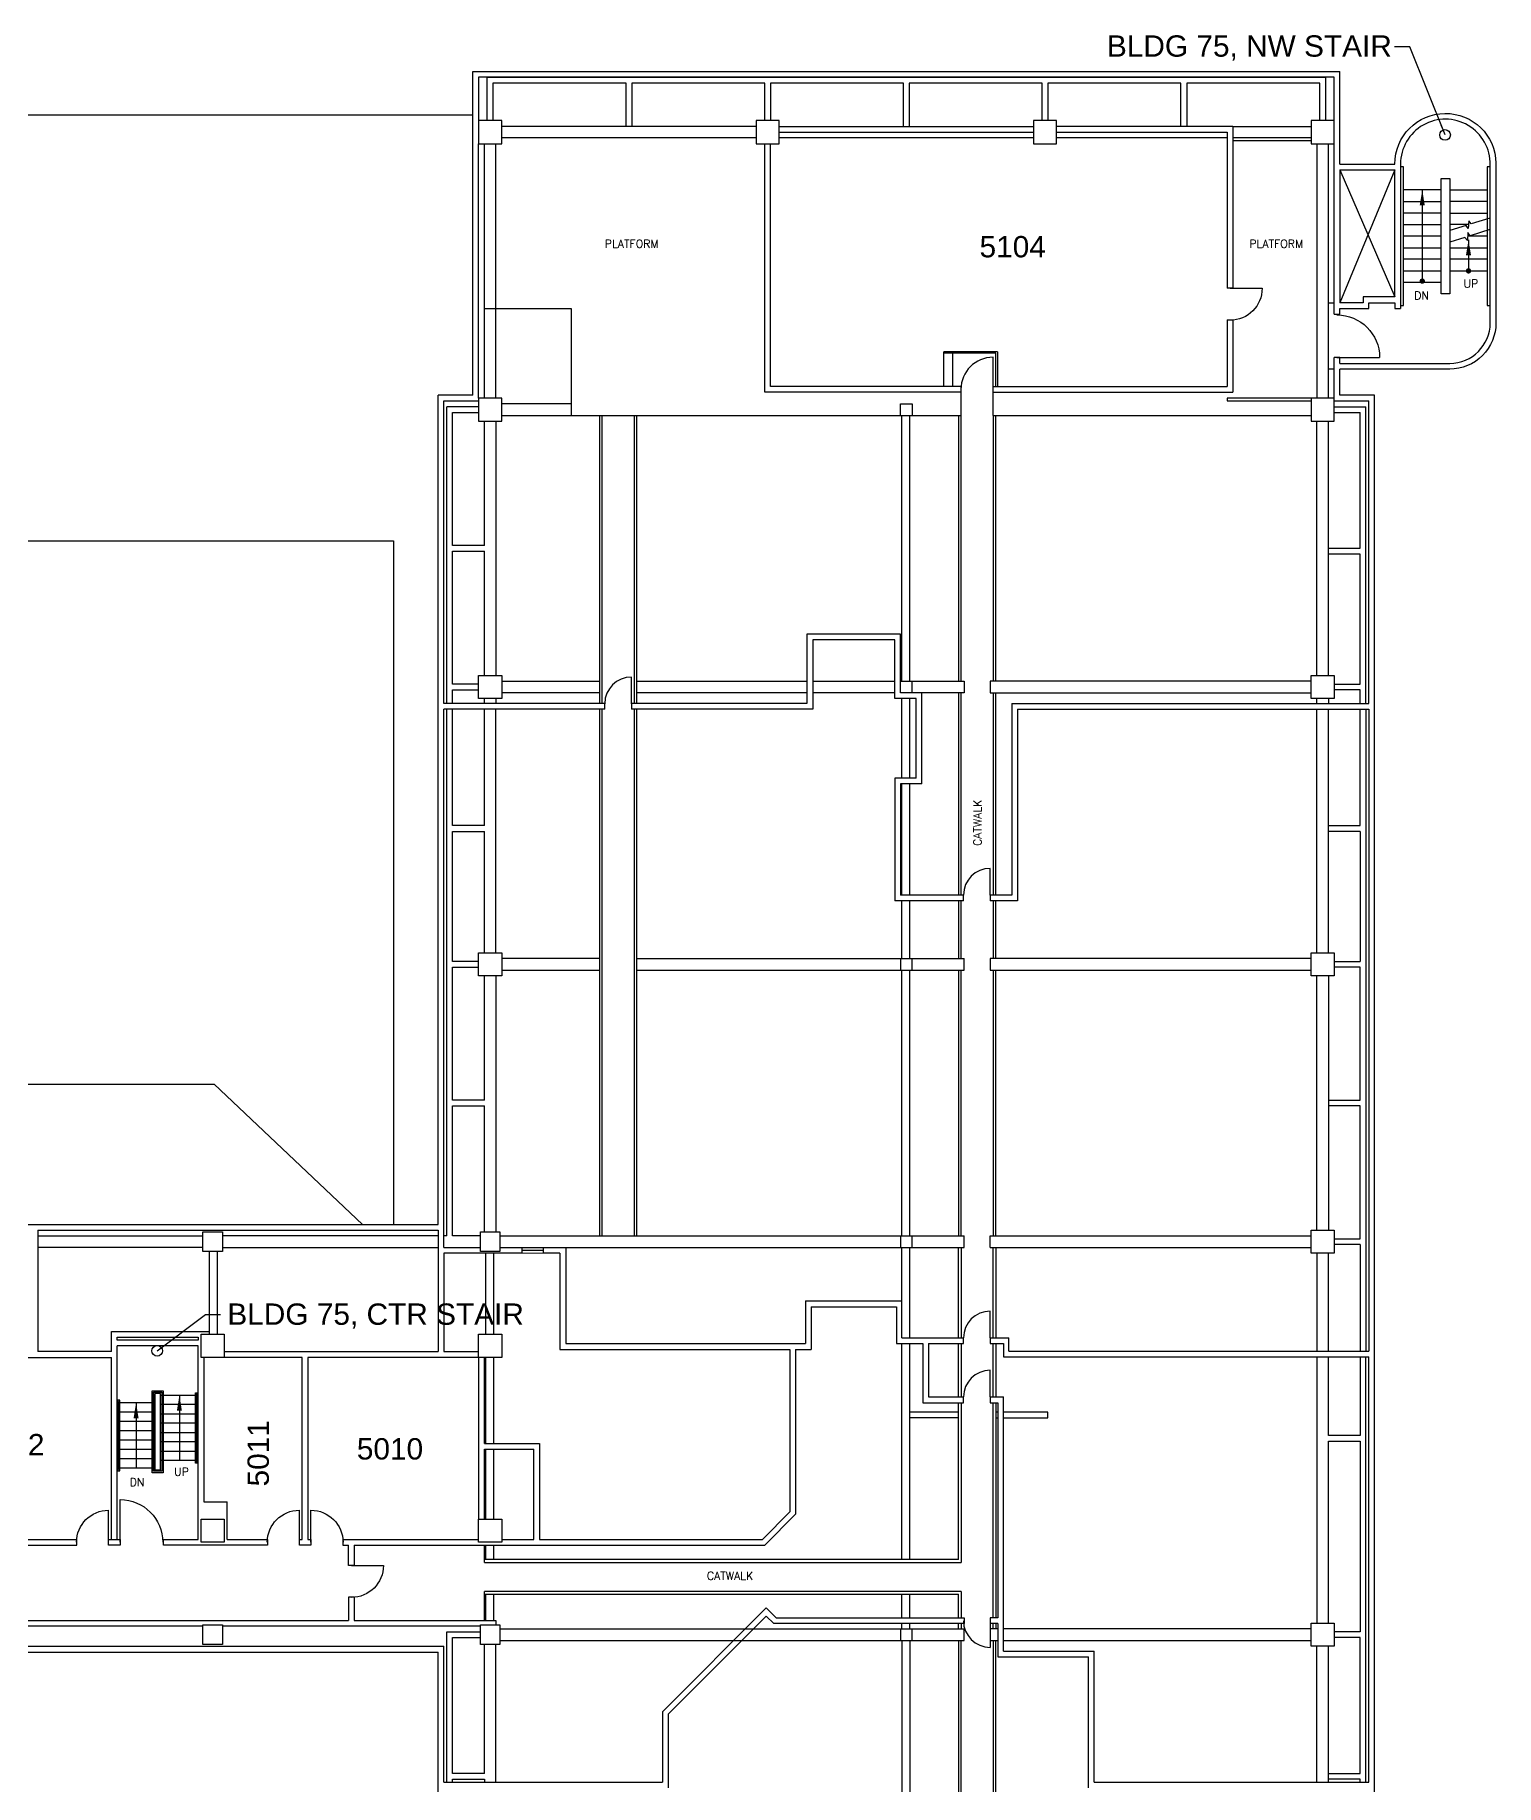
# Model space of a CAD drawing. Extents: x 338 to 7662, y 1563 to 4790.
# Drawn here: x 6019 to 7662, y 2811 to 4779 of the extents above; entities that cross this region are included whole.
import ezdxf
from ezdxf.enums import TextEntityAlignment as Align

# ---------------------------------------------------------------- set-up
doc = ezdxf.new("R2010")
doc.units = 0
doc.header["$LTSCALE"] = 150
doc.header["$MEASUREMENT"] = 0
doc.layers.get('0').update_dxf_attribs({"linetype": 'CONTINUOUS'})
for name, color, linetype in [('A-ANNO-TEXT', 4, 'CONTINUOUS'), ('A-ANNO-TEXT-STAIR', 4, 'CONTINUOUS'), ('A-ANNO-TX192', 4, 'CONTINUOUS'), ('A-COLS', 5, 'CONTINUOUS'), ('A-DOOR', 2, 'CONTINUOUS'), ('A-FLOR-BEAM', 1, 'CONTINUOUS'), ('A-FLOR-HRAL', 1, 'CONTINUOUS'), ('A-FLOR-STRS', 2, 'CONTINUOUS'), ('A-ROOF-LEVL-FINE', 1, 'CONTINUOUS'), ('A-ROOF-LEVL-MED', 2, 'CONTINUOUS'), ('A-SHFT', 1, 'CONTINUOUS'), ('A-WALL-FULL', 6, 'CONTINUOUS'), ('X-ELEC', 1, 'CONTINUOUS')]:
    doc.layers.add(name, color=color, linetype=linetype)
doc.layers.add('A-WALL-LOW', color=3, linetype='CONTINUOUS', lineweight=18)
doc.styles.add('ARIAL', font='arial.ttf')
doc.styles.add('AT', font='ARCHTITL.shx', dxfattribs={"width": 0.9})
doc.styles.get("Standard").update_dxf_attribs({"font": 'SIMPLEX'})
doc.dimstyles.new('DIM-96', dxfattribs={"dimscale": 96, "dimtxt": 0.18, "dimasz": 0.18, "dimexe": 0.18, "dimexo": 0.0625, "dimgap": 0.09, "dimtad": 0, "dimtih": 1, "dimtoh": 1, "dimdec": 4, "dimzin": 0, "dimdsep": 46, "dimlunit": 4, "dimtxsty": 'Standard', "dimcen": 0.09, "dimadec": 0, "dimazin": 0, "dimtfac": 1, "dimtdec": 4, "dimtofl": 0, "dimtmove": 2, "dimatfit": 3, "dimfxl": 1, "dimtolj": 1, "dimtzin": 0, "dimarcsym": 0})
doc.dimstyles.new('DIM1-4', dxfattribs={"dimscale": 48, "dimtxt": 0.09375, "dimasz": 0.125, "dimexe": 0.125, "dimexo": 0.09375, "dimgap": 0, "dimtad": 1, "dimdec": 6, "dimzin": 7, "dimdsep": 46, "dimlunit": 4, "dimtxsty": 'AT', "dimblk": 'TICK', "dimblk1": 'ARROW', "dimblk2": 'ARROW', "dimsah": 1, "dimcen": 2.25, "dimdle": 1.5, "dimadec": 0, "dimazin": 0, "dimtfac": 1, "dimtdec": 6, "dimtix": 1, "dimtofl": 0, "dimtmove": 2, "dimatfit": 3, "dimldrblk": 'ARROW', "dimfxl": 1, "dimtolj": 1, "dimtzin": 3, "dimarcsym": 0})

# ---------------------------------------------------------------- blocks, each defined once
blk = doc.blocks.new('LDOOR', base_point=(5988, 1992))
blk.add_line((5988, 1992), (5988, 2004))
blk.add_arc((5988, 1992), 12, 0, 90)
blk = doc.blocks.new('ARROW')
at = {"layer": 'X-ELEC'}
for p, q in [((5, 14), (-5, 14)), ((-5, 14), (0, 0)), ((0, 0), (5, 14))]:
    blk.add_line(p, q, dxfattribs=at)
blk.add_solid([(-5, 14), (0, 1), (5, 14)], dxfattribs=at)
blk = doc.blocks.new('TICK')
for p, q in [((0.99, 0), (-0.99, 0)), ((-0.22, -0.22), (0.22, 0.22))]:
    blk.add_line(p, q)

msp = doc.modelspace()

# ---------------------------------------------------------------- linework, layer by layer
at = {"layer": 'A-ANNO-TEXT', "linetype": 'Continuous'}
for points in [[(7655.1, 4573.4), (7634, 4566.9), (7631.3, 4570.4), (7630.9, 4561.6), (7628.3, 4565.1), (7610, 4559.5)], [(7655.1, 4560.4), (7632.9, 4553.5), (7630.2, 4557), (7629.8, 4548.2), (7627.1, 4551.7), (7610, 4546.4)]]:
    msp.add_lwpolyline(points, dxfattribs=at)
at = {"layer": 'A-ANNO-TEXT', "const_width": 3}
for points in [[(7631.1, 4515.5, -1), (7631.1, 4512.5, -1)], [(7579.1, 4504, -1), (7579.1, 4501, -1)]]:
    msp.add_lwpolyline(points, format="xyb", close=True, dxfattribs=at)
at = {"layer": 'A-COLS'}
for p, q in [((6544, 4683), (6518, 4683)), ((6518, 4683), (6518, 4657)), ((6544, 4657), (6544, 4683)), ((6830, 4683), (6830, 4657)), ((6856, 4683), (6830, 4683)), ((6856, 4657), (6856, 4683)), ((7168, 4683), (7142, 4683)), ((7142, 4683), (7142, 4657)), ((7168, 4657), (7168, 4683)), ((7480, 4683), (7454, 4683)), ((7454, 4683), (7454, 4657)), ((7480, 4657), (7480, 4683)), ((6518, 4657), (6544, 4657)), ((6830, 4657), (6856, 4657)), ((7142, 4657), (7168, 4657)), ((7454, 4657), (7480, 4657)), ((6544, 4371), (6518, 4371)), ((6518, 4371), (6518, 4345)), ((6544, 4345), (6544, 4371)), ((7480, 4371), (7454, 4371)), ((7454, 4371), (7454, 4345)), ((7480, 4345), (7480, 4371)), ((6518, 4345), (6544, 4345)), ((7454, 4345), (7480, 4345)), ((6518, 4059), (6544, 4059)), ((6518, 4033), (6518, 4059)), ((6544, 4059), (6544, 4033)), ((7454, 4059), (7480, 4059)), ((7454, 4033), (7454, 4059)), ((7480, 4059), (7480, 4033)), ((6544, 4033), (6518, 4033)), ((7480, 4033), (7454, 4033)), ((6518, 3747), (6544, 3747)), ((6518, 3721), (6518, 3747)), ((6544, 3747), (6544, 3721)), ((7454, 3721), (7454, 3747)), ((7454, 3747), (7480, 3747)), ((7480, 3747), (7480, 3721)), ((6544, 3721), (6518, 3721)), ((7480, 3721), (7454, 3721)), ((7454, 3409), (7454, 3435)), ((7454, 3435), (7480, 3435)), ((7480, 3435), (7480, 3409)), ((7480, 3409), (7454, 3409)), ((6206, 3318), (6232, 3318)), ((6206, 3292), (6206, 3318)), ((6232, 3318), (6232, 3292)), ((6518, 3292), (6518, 3318)), ((6518, 3318), (6544, 3318)), ((6544, 3318), (6544, 3292)), ((6232, 3292), (6206, 3292)), ((6544, 3292), (6518, 3292)), ((6206, 3084), (6206, 3110)), ((6206, 3110), (6232, 3110)), ((6232, 3110), (6232, 3084)), ((6518, 3110), (6544, 3110)), ((6518, 3084), (6518, 3110)), ((6544, 3110), (6544, 3084)), ((6232, 3084), (6206, 3084)), ((6544, 3084), (6518, 3084)), ((7454, 2993), (7480, 2993)), ((7454, 2967), (7454, 2993)), ((7480, 2993), (7480, 2967)), ((7480, 2967), (7454, 2967))]:
    msp.add_line(p, q, dxfattribs=at)
for points in [[(6208, 3433), (6230, 3433), (6230, 3411), (6208, 3411)], [(6542, 3433), (6542, 3411), (6520, 3411), (6520, 3433)], [(6208, 2969), (6208, 2991), (6230, 2991), (6230, 2969)], [(6520, 2969), (6520, 2991), (6542, 2991), (6542, 2969)]]:
    msp.add_lwpolyline(points, close=True, dxfattribs=at)
at = {"layer": 'A-DOOR'}
for p, q in [((7363, 4494.5), (7399, 4494.5)), ((7096.5, 4380.8), (7096.5, 4416.8)), ((7483.2, 4416.5), (7531.2, 4416.5)), ((6689.9, 4027.2), (6689.9, 4057.2)), ((7093.2, 3812), (7093.2, 3842)), ((6591, 3412.2), (6567, 3412.2)), ((7093.2, 3314), (7093.2, 3344)), ((7093.2, 3247.5), (7093.2, 3277.5)), ((6115, 3084), (6115, 3132)), ((6102, 3084), (6102, 3120)), ((6316.5, 3084), (6316.5, 3120)), ((6329.5, 3084), (6329.5, 3120)), ((6375, 3058), (6411, 3058))]:
    msp.add_line(p, q, dxfattribs=at)
at = {"layer": 'A-DOOR', "extrusion": (0, 0, -1)}
for centre, major_axis, start_param, end_param in [((7363, 4494.5), (25.5, 25.5), 0.785398, 2.356194), ((7483.2, 4416.5), (-33.9, 33.9), 0.785398, 2.356194), ((6115, 3084), (-33.9, 33.9), 0.785398, 2.356194), ((6102, 3084), (25.5, 25.5), 3.926991, 5.497787), ((6316.5, 3084), (25.5, 25.5), 3.926991, 5.497787), ((6329.5, 3084), (-25.5, 25.5), 0.785398, 2.356194), ((6375, 3058), (25.5, 25.5), 0.785398, 2.356194)]:
    msp.add_ellipse(centre, major_axis=major_axis, ratio=1, start_param=start_param, end_param=end_param, dxfattribs=at)
at = {"layer": 'A-DOOR'}
for centre, major_axis in [((7096.5, 4380.8), (25.5, 25.5)), ((6689.9, 4027.2), (21.2, 21.2)), ((7093.2, 3812), (21.2, 21.2)), ((7093.2, 3314), (21.2, 21.2)), ((7093.2, 3247.5), (21.2, 21.2))]:
    msp.add_ellipse(centre, major_axis=major_axis, ratio=1, start_param=0.785398, end_param=2.356194, dxfattribs=at)
at = {"layer": 'A-FLOR-BEAM'}
for p, q in [((6527.8, 4683), (6527.8, 4731.8)), ((6527.8, 4731.8), (7470.2, 4731.8)), ((6683.8, 4725.2), (6534.2, 4725.2)), ((6534.2, 4725.2), (6534.2, 4683)), ((6683.8, 4676.5), (6683.8, 4725.2)), ((6839.8, 4725.2), (6690.2, 4725.2)), ((6690.2, 4725.2), (6690.2, 4676.5)), ((6839.8, 4683), (6839.8, 4725.2)), ((6995.8, 4725.2), (6846.2, 4725.2)), ((6846.2, 4725.2), (6846.2, 4683)), ((6995.8, 4676.5), (6995.8, 4725.2)), ((7151.8, 4725.2), (7002.2, 4725.2)), ((7002.2, 4725.2), (7002.2, 4676.5)), ((7151.8, 4683), (7151.8, 4725.2)), ((7307.8, 4725.2), (7158.2, 4725.2)), ((7158.2, 4725.2), (7158.2, 4683)), ((7307.8, 4676.5), (7307.8, 4725.2)), ((7463.8, 4725.2), (7314.2, 4725.2)), ((7314.2, 4725.2), (7314.2, 4676.5)), ((7463.8, 4683), (7463.8, 4725.2)), ((7470.2, 4731.8), (7470.2, 4683)), ((6830, 4676.5), (6544, 4676.5)), ((7366.2, 4676.5), (7454, 4676.5)), ((6524.5, 4371), (6524.5, 4657)), ((6537.5, 4371), (6537.5, 4657)), ((6830, 4663.5), (6544, 4663.5)), ((7460.5, 4657), (7460.5, 4371)), ((7473.5, 4371), (7473.5, 4657)), ((7473.5, 4478.2), (7480, 4478.2)), ((7480, 4403.5), (7473.5, 4403.5)), ((6518, 4361.2), (6482.2, 4361.2)), ((6482.2, 4027.5), (6482.2, 4361.2)), ((6488.7, 4354.8), (6518, 4354.8)), ((6488.7, 4205.2), (6488.7, 4354.8)), ((6992.5, 4351.5), (6992.5, 4364.5)), ((6992.5, 4364.5), (7005.5, 4364.5)), ((6994, 4052.5), (6994, 4351.5)), ((7003, 4052.5), (7003, 4351.5)), ((7005.5, 4364.5), (7005.5, 4351.5)), ((7480, 4361.2), (7515.8, 4361.2)), ((7480, 4354.8), (7509.2, 4354.8)), ((7509.2, 4202), (7509.2, 4354.8)), ((7515.8, 4027.5), (7515.8, 4361.2)), ((6524.5, 4205.2), (6524.5, 4345)), ((6537.5, 4345), (6537.5, 4059)), ((7460.5, 4059), (7460.5, 4345)), ((7473.5, 4059), (7473.5, 4345)), ((6524.5, 4205.2), (6488.7, 4205.2)), ((6488.7, 4049.2), (6488.7, 4198.8)), ((6488.7, 4198.8), (6524.5, 4198.8)), ((6524.5, 4059), (6524.5, 4198.8)), ((7473.5, 4202), (7509.2, 4202)), ((7509.2, 4195.5), (7473.5, 4195.5)), ((7509.2, 4049.2), (7509.2, 4195.5)), ((6488.7, 4027.5), (6488.7, 4042.8)), ((6518, 4049.2), (6488.7, 4049.2)), ((6488.7, 4042.8), (6518, 4042.8)), ((6544, 4052.5), (6653.8, 4052.5)), ((6653.8, 4039.5), (6544, 4039.5)), ((6696, 4052.5), (6887.2, 4052.5)), ((6887.2, 4039.5), (6696, 4039.5)), ((6893.8, 4052.5), (6986, 4052.5)), ((6986, 4039.5), (6893.8, 4039.5)), ((6992.5, 4052.5), (7064, 4052.5)), ((7064, 4039.5), (6992.5, 4039.5)), ((7005.5, 4039.5), (7005.5, 4052.5)), ((7064, 4052.5), (7064, 4039.5)), ((7093.2, 4052.5), (7093.2, 4039.5)), ((7454, 4052.5), (7093.2, 4052.5)), ((7093.2, 4039.5), (7454, 4039.5)), ((7480, 4049.2), (7509.2, 4049.2)), ((7509.2, 4042.8), (7480, 4042.8)), ((7509.2, 4027.5), (7509.2, 4042.8)), ((6482.2, 3428.5), (6482.2, 4021)), ((6488.7, 3890), (6488.7, 4021)), ((6524.5, 4027.5), (6524.5, 4033)), ((6524.5, 3890), (6524.5, 4021)), ((6537.5, 4033), (6537.5, 4027.5)), ((6537.5, 3747), (6537.5, 4021)), ((6994, 3943.5), (6994, 4033)), ((7003, 3943.5), (7003, 4033)), ((7460.5, 3747), (7460.5, 4021)), ((7473.5, 3747), (7473.5, 4021)), ((7509.2, 3890), (7509.2, 4021)), ((7515.8, 4021), (7515.8, 3299.1)), ((6994, 3812), (6994, 3937)), ((7003, 3812), (7003, 3937)), ((6524.5, 3890), (6488.7, 3890)), ((6488.7, 3737.2), (6488.7, 3883.5)), ((6488.7, 3883.5), (6524.5, 3883.5)), ((6524.5, 3747), (6524.5, 3883.5)), ((7473.5, 3890), (7509.2, 3890)), ((7509.2, 3883.5), (7473.5, 3883.5)), ((7509.2, 3883.5), (7509.2, 3737.2)), ((6994, 3740.5), (6994, 3805.5)), ((7003, 3740.5), (7003, 3805.5)), ((6653.8, 3740.5), (6544, 3740.5)), ((6696, 3740.5), (7064, 3740.5)), ((6992.5, 3740.5), (6992.5, 3727.5)), ((7005.5, 3727.5), (7005.5, 3740.5)), ((7064, 3727.5), (7064, 3740.5)), ((7454, 3740.5), (7093.2, 3740.5)), ((7093.2, 3740.5), (7093.2, 3727.5)), ((6518, 3737.2), (6488.7, 3737.2)), ((6488.7, 3730.8), (6518, 3730.8)), ((6488.7, 3581.2), (6488.7, 3730.8)), ((6524.5, 3581.2), (6524.5, 3721)), ((6537.5, 3721), (6537.5, 3433)), ((6544, 3727.5), (6653.8, 3727.5)), ((6696, 3727.5), (7064, 3727.5)), ((6994, 3428.5), (6994, 3727.5)), ((7003, 3428.5), (7003, 3727.5)), ((7093.2, 3727.5), (7454, 3727.5)), ((7460.5, 3435), (7460.5, 3721)), ((7473.5, 3721), (7473.5, 3435)), ((7480, 3737.2), (7509.2, 3737.2)), ((7509.2, 3730.8), (7480, 3730.8)), ((7509.2, 3581.2), (7509.2, 3730.8)), ((6524.5, 3581.2), (6488.7, 3581.2)), ((6488.7, 3428.5), (6488.7, 3574.8)), ((6488.7, 3574.8), (6524.5, 3574.8)), ((6524.5, 3433), (6524.5, 3574.8)), ((7473.5, 3581.2), (7509.2, 3581.2)), ((7509.2, 3574.8), (7473.5, 3574.8)), ((7509.2, 3425.2), (7509.2, 3574.8)), ((6022.5, 3428.5), (6208, 3428.5)), ((6472.5, 3428.5), (6230, 3428.5)), ((6482.2, 3428.5), (6479, 3428.5)), ((6520, 3428.5), (6488.7, 3428.5)), ((6542, 3428.5), (7064, 3428.5)), ((6992.5, 3428.5), (6992.5, 3415.5)), ((7005.5, 3415.5), (7005.5, 3428.5)), ((7064, 3415.5), (7064, 3428.5)), ((7093.2, 3415.5), (7093.2, 3428.5)), ((7093.2, 3428.5), (7454, 3428.5)), ((7480, 3425.2), (7509.2, 3425.2)), ((6208, 3415.5), (6022.5, 3415.5)), ((6215, 3411), (6215, 3318)), ((6224, 3411), (6224, 3318)), ((6230, 3415.5), (6472.5, 3415.5)), ((6526, 3318), (6526, 3409)), ((6535, 3318), (6535, 3409)), ((6544, 3415.5), (7064, 3415.5)), ((6994, 3314), (6994, 3415.5)), ((7003, 3314), (7003, 3415.5)), ((7093.2, 3415.5), (7454, 3415.5)), ((7460.5, 3409), (7460.5, 3299.1)), ((7473.5, 3299.1), (7473.5, 3409)), ((7509.2, 3418.8), (7480, 3418.8)), ((7509.2, 3418.8), (7509.2, 3299.1)), ((6994, 3064.5), (6994, 3307.5)), ((7003, 3064.5), (7003, 3307.5)), ((6526, 3195.2), (6526, 3292)), ((6535, 3195.2), (6535, 3292)), ((7460.5, 3292.6), (7460.5, 2993)), ((7473.5, 3204.2), (7473.5, 3292.6)), ((7509.2, 3292.6), (7509.2, 3204.2)), ((7515.8, 2814.2), (7515.8, 3292.6)), ((7057.5, 3230.2), (7003.4, 3230.2)), ((7101.8, 3230.2), (7099.7, 3230.2)), ((7158.2, 3230.2), (7108.3, 3230.2)), ((7158.2, 3223.8), (7158.2, 3230.2)), ((7057.5, 3223.8), (7003.4, 3223.8)), ((7099.7, 3223.8), (7101.8, 3223.8)), ((7108.3, 3223.8), (7158.2, 3223.8)), ((6526, 3110), (6526, 3188.8)), ((6535, 3110), (6535, 3188.8)), ((7509.2, 3204.2), (7473.5, 3204.2)), ((7473.5, 3197.8), (7509.2, 3197.8)), ((7473.5, 2993), (7473.5, 3197.8)), ((7509.2, 3197.8), (7509.2, 2983.2)), ((6526, 3064.5), (6526, 3080.7)), ((6535, 3064.5), (6535, 3080.7)), ((6526, 2996.2), (6526, 3025.5)), ((6535, 2996.2), (6535, 3025.5)), ((6994, 2999), (6994, 3025.5)), ((7003, 2999), (7003, 3025.5)), ((6994, 2986.5), (6994, 2992.5)), ((7003, 2986.5), (7003, 2992.5)), ((6482.2, 2983.2), (6520, 2983.2)), ((6482.2, 2814.2), (6482.2, 2983.2)), ((6488.7, 2824), (6488.7, 2976.8)), ((6488.7, 2976.8), (6520, 2976.8)), ((6542, 2986.5), (7064, 2986.5)), ((6542, 2973.5), (7064, 2973.5)), ((6992.5, 2986.5), (6992.5, 2973.5)), ((6994, 2973.5), (6994, 2674.5)), ((7003, 2973.5), (7003, 2674.5)), ((7005.5, 2973.5), (7005.5, 2986.5)), ((7064, 2973.5), (7064, 2986.5)), ((7093.2, 2986.5), (7093.2, 2973.5)), ((7101.8, 2986.5), (7093.2, 2986.5)), ((7093.2, 2973.5), (7101.8, 2973.5)), ((7454, 2986.5), (7108.3, 2986.5)), ((7108.3, 2973.5), (7454, 2973.5)), ((7509.2, 2983.2), (7480, 2983.2)), ((7509.2, 2976.8), (7480, 2976.8)), ((7509.2, 2824), (7509.2, 2976.8)), ((6524.5, 2824), (6524.5, 2969)), ((6537.5, 2814.2), (6537.5, 2969)), ((7460.5, 2814.2), (7460.5, 2967)), ((7473.5, 2814.2), (7473.5, 2967)), ((6524.5, 2824), (6488.7, 2824)), ((6488.7, 2817.5), (6524.5, 2817.5)), ((7473.5, 2824), (7509.2, 2824)), ((7509.2, 2817.5), (7473.5, 2817.5)), ((7509.2, 2814.2), (7509.2, 2817.5))]:
    msp.add_line(p, q, dxfattribs=at)
at = {"layer": 'A-FLOR-HRAL'}
for p, q in [((7454, 4663.5), (7366.2, 4663.5)), ((7454, 4660.2), (7366.2, 4660.2)), ((7454, 4371), (7359.8, 4371)), ((7359.8, 4371), (7359.8, 4367.8)), ((7359.8, 4367.8), (7454, 4367.8))]:
    msp.add_line(p, q, dxfattribs=at)
for points in [[(6151, 3162.2), (6151, 3254.2), (6163.5, 3254.2), (6163.5, 3162.2)], [(6152.5, 3163.8), (6152.5, 3252.8), (6162, 3252.8), (6162, 3163.8)]]:
    msp.add_lwpolyline(points, close=True, dxfattribs=at)
for points in [[(6202.8, 3172.8), (6199.7, 3172.8), (6199.7, 3252.2), (6202.8, 3252.2)], [(6202.8, 3174.2), (6201.2, 3174.2), (6201.2, 3250.8), (6202.8, 3250.8)], [(6111.8, 3164.2), (6114.8, 3164.2), (6114.8, 3243.8), (6111.8, 3243.8)], [(6111.8, 3165.8), (6113.2, 3165.8), (6113.2, 3242.2), (6111.8, 3242.2)]]:
    msp.add_lwpolyline(points, dxfattribs=at)
at = {"layer": 'A-FLOR-STRS'}
for p, q in [((7558, 4631), (7554.8, 4631)), ((7558, 4475), (7558, 4631)), ((7652.2, 4631), (7652.2, 4475)), ((7655.5, 4631), (7652.2, 4631)), ((7600.2, 4605), (7558, 4605)), ((7558, 4592), (7600.2, 4592)), ((7610, 4605), (7652.2, 4605)), ((7652.2, 4592), (7610, 4592)), ((7600.2, 4579), (7558, 4579)), ((7610, 4579), (7652.2, 4579)), ((7558, 4566), (7600.2, 4566)), ((7600.2, 4553), (7558, 4553)), ((7631.1, 4566), (7610, 4566)), ((7652.2, 4553), (7630, 4553)), ((7558, 4540), (7600.2, 4540)), ((7610, 4540), (7652.2, 4540)), ((7600.2, 4527), (7558, 4527)), ((7558, 4514), (7600.2, 4514)), ((7652.2, 4527), (7610, 4527)), ((7610, 4514), (7652.2, 4514)), ((7600.2, 4501), (7558, 4501)), ((7554.8, 4475), (7558, 4475)), ((7652.2, 4475), (7655.5, 4475)), ((7101.4, 4423), (7041.2, 4423)), ((7041.2, 4384), (7041.2, 4423)), ((7099.7, 4421.4), (7041.2, 4421.4)), ((7051, 4423), (7051, 4384)), ((7099.7, 4384), (7099.7, 4421.4)), ((7101.4, 4423), (7101.4, 4384)), ((6653.8, 4351.5), (6653.8, 4027.5)), ((6657, 4027.5), (6657, 4351.5)), ((6692.8, 4351.5), (6692.8, 4027.5)), ((6696, 4027.5), (6696, 4351.5)), ((7057.5, 4351.5), (7057.5, 4052.5)), ((7060.7, 4052.5), (7060.7, 4351.5)), ((7096.5, 4351.5), (7096.5, 4052.5)), ((7099.7, 4052.5), (7099.7, 4351.5)), ((7057.5, 4039.5), (7057.5, 3812)), ((7060.7, 3812), (7060.7, 4039.5)), ((7096.5, 4039.5), (7096.5, 3812)), ((7099.7, 3812), (7099.7, 4039.5)), ((6653.8, 4021), (6653.8, 3428.5)), ((6657, 3428.5), (6657, 4021)), ((6692.8, 4021), (6692.8, 3428.5)), ((6696, 3428.5), (6696, 4021)), ((7057.5, 3805.5), (7057.5, 3740.5)), ((7060.7, 3740.5), (7060.7, 3805.5)), ((7096.5, 3805.5), (7096.5, 3740.5)), ((7099.7, 3740.5), (7099.7, 3805.5)), ((7057.5, 3727.5), (7057.5, 3428.5)), ((7060.7, 3428.5), (7060.7, 3727.5)), ((7096.5, 3727.5), (7096.5, 3428.5)), ((7099.7, 3428.5), (7099.7, 3727.5)), ((7057.5, 3314), (7057.5, 3415.5)), ((7060.7, 3415.5), (7060.7, 3314)), ((7096.5, 3314.1), (7096.5, 3415.5)), ((7099.7, 3415.5), (7099.7, 3314.1)), ((7057.5, 3247.5), (7057.5, 3307.5)), ((7060.7, 3307.5), (7060.7, 3247.5)), ((7096.5, 3247.5), (7096.5, 3307.6)), ((7099.7, 3307.6), (7099.7, 3247.5)), ((6162, 3249.2), (6160.5, 3249.2)), ((6199.7, 3249.2), (6163.5, 3249.2)), ((6202.8, 3249.2), (6201.2, 3249.2)), ((6113.2, 3240.8), (6111.8, 3240.8)), ((6113.2, 3230.2), (6111.8, 3230.2)), ((6151, 3240.8), (6114.8, 3240.8)), ((6151, 3230.2), (6114.8, 3230.2)), ((6154, 3240.8), (6152.5, 3240.8)), ((6154, 3230.2), (6152.5, 3230.2)), ((6162, 3238.8), (6160.5, 3238.8)), ((6162, 3228.2), (6160.5, 3228.2)), ((6199.7, 3238.8), (6163.5, 3238.8)), ((6199.7, 3228.2), (6163.5, 3228.2)), ((6202.8, 3238.8), (6201.2, 3238.8)), ((6202.8, 3228.2), (6201.2, 3228.2)), ((7057.5, 3064.5), (7057.5, 3241)), ((7060.7, 3241), (7060.7, 3061.2)), ((7096.5, 2999), (7096.5, 3241)), ((7099.7, 3241), (7099.7, 2999)), ((6113.2, 3219.8), (6111.8, 3219.8)), ((6113.2, 3209.2), (6111.8, 3209.2)), ((6151, 3219.8), (6114.8, 3219.8)), ((6151, 3209.2), (6114.8, 3209.2)), ((6154, 3219.8), (6152.5, 3219.8)), ((6154, 3209.2), (6152.5, 3209.2)), ((6162, 3217.8), (6160.5, 3217.8)), ((6199.7, 3217.8), (6163.5, 3217.8)), ((6202.8, 3217.8), (6201.2, 3217.8)), ((6113.2, 3198.8), (6111.8, 3198.8)), ((6151, 3198.8), (6114.8, 3198.8)), ((6154, 3198.8), (6152.5, 3198.8)), ((6162, 3207.2), (6160.5, 3207.2)), ((6162, 3196.8), (6160.5, 3196.8)), ((6199.7, 3207.2), (6163.5, 3207.2)), ((6199.7, 3196.8), (6163.5, 3196.8)), ((6202.8, 3207.2), (6201.2, 3207.2)), ((6202.8, 3196.8), (6201.2, 3196.8)), ((6113.2, 3188.2), (6111.8, 3188.2)), ((6113.2, 3177.8), (6111.8, 3177.8)), ((6151, 3188.2), (6114.8, 3188.2)), ((6151, 3177.8), (6114.8, 3177.8)), ((6154, 3188.2), (6152.5, 3188.2)), ((6154, 3177.8), (6152.5, 3177.8)), ((6162, 3186.2), (6160.5, 3186.2)), ((6162, 3175.8), (6160.5, 3175.8)), ((6199.7, 3186.2), (6163.5, 3186.2)), ((6199.7, 3175.8), (6163.5, 3175.8)), ((6202.8, 3186.2), (6201.2, 3186.2)), ((6202.8, 3175.8), (6201.2, 3175.8)), ((6113.2, 3167.2), (6111.8, 3167.2)), ((6151, 3167.2), (6114.8, 3167.2)), ((6154, 3167.2), (6152.5, 3167.2)), ((6524.5, 3061.2), (6524.5, 3080.7)), ((7057.5, 3064.5), (6524.5, 3064.5)), ((6524.5, 3061.2), (7060.7, 3061.2)), ((7060.7, 3028.8), (6524.5, 3028.8)), ((6524.5, 2996.2), (6524.5, 3028.8)), ((6524.5, 3025.5), (7057.5, 3025.5)), ((7057.5, 2999), (7057.5, 3025.5)), ((7060.7, 3028.8), (7060.7, 2999)), ((7057.5, 2986.5), (7057.5, 2992.5)), ((7060.7, 2992.5), (7060.7, 2986.5)), ((7096.5, 2986.5), (7096.5, 2992.5)), ((7099.7, 2992.5), (7099.7, 2986.5)), ((7057.5, 2973.5), (7057.5, 2674.5)), ((7060.7, 2674.5), (7060.7, 2973.5)), ((7096.5, 2973.5), (7096.5, 2674.5)), ((7099.7, 2674.5), (7099.7, 2973.5))]:
    msp.add_line(p, q, dxfattribs=at)
at = {"layer": 'A-ROOF-LEVL-FINE'}
for p, q in [((5908.8, 3599.4), (6220.7, 3599.4)), ((6220.7, 3599.4), (6387.3, 3441.5))]:
    msp.add_line(p, q, dxfattribs=at)
at = {"layer": 'A-ROOF-LEVL-MED'}
msp.add_line((6511.5, 4689.3), (5614.5, 4689.3), dxfattribs=at)
msp.add_lwpolyline([(5705.5, 3441.5), (5705.5, 4210.5), (6422.5, 4210.5), (6422.5, 3441.5)], dxfattribs=at)
at = {"layer": 'A-SHFT'}
for p, q in [((7548.2, 4627.7), (7486.5, 4478.2)), ((7486.5, 4627.7), (7548.2, 4484.8))]:
    msp.add_line(p, q, dxfattribs=at)
at = {"layer": 'A-WALL-FULL'}
for p, q in [((6511.5, 4738.2), (7486.5, 4738.2)), ((6511.5, 4374.2), (6511.5, 4738.2)), ((7480, 4731.8), (6518, 4731.8)), ((6518, 4731.8), (6518, 4683)), ((7480, 4465.2), (7480, 4731.8)), ((7486.5, 4634.2), (7486.5, 4738.2)), ((6856, 4676.5), (7142, 4676.5)), ((6856, 4670), (7142, 4670)), ((7366.2, 4676.5), (7168, 4676.5)), ((7168, 4670), (7359.8, 4670)), ((7359.8, 4670), (7359.8, 4494.5)), ((7366.2, 4676.5), (7366.2, 4494.5)), ((6518, 4371), (6518, 4657)), ((6839.8, 4377.5), (6839.8, 4657)), ((6846.2, 4384), (6846.2, 4657)), ((7142, 4663.5), (6856, 4663.5)), ((7359.8, 4663.5), (7168, 4663.5)), ((7486.5, 4627.7), (7486.5, 4478.2)), ((7486.5, 4627.7), (7548.2, 4627.7)), ((7548.2, 4484.8), (7548.2, 4627.7)), ((7554.8, 4634.2), (7554.8, 4627.7)), ((7554.8, 4627.7), (7554.8, 4471.8)), ((7655.5, 4455.5), (7655.5, 4633.4)), ((7600.2, 4618), (7610, 4618)), ((7600.2, 4488), (7600.2, 4618)), ((7610, 4618), (7610, 4488)), ((7366.2, 4494.5), (7359.8, 4494.5)), ((7610, 4488), (7600.2, 4488)), ((6524.5, 4471.8), (6622, 4471.8)), ((6622, 4471.8), (6622, 4351.5)), ((7512.5, 4478.2), (7486.5, 4478.2)), ((7486.5, 4471.8), (7519, 4471.8)), ((7486.5, 4465.2), (7486.5, 4471.8)), ((7512.5, 4484.8), (7512.5, 4478.2)), ((7548.2, 4484.8), (7512.5, 4484.8)), ((7519, 4478.2), (7548.2, 4478.2)), ((7519, 4471.8), (7519, 4478.2)), ((7548.2, 4478.2), (7548.2, 4471.8)), ((7548.2, 4471.8), (7554.8, 4471.8)), ((7359.8, 4458.8), (7359.8, 4384)), ((7359.8, 4458.8), (7366.2, 4458.8)), ((7366.2, 4458.8), (7366.2, 4377.5)), ((7480, 4465.2), (7486.5, 4465.2)), ((7480, 4367.8), (7480, 4416.5)), ((7486.5, 4416.5), (7480, 4416.5)), ((7486.5, 4410), (7486.5, 4416.5)), ((7486.5, 4410), (7610, 4410)), ((7486.5, 4374.2), (7486.5, 4403.5)), ((6472.5, 3441.5), (6472.5, 4374.2)), ((6511.5, 4374.2), (6472.5, 4374.2)), ((7060.7, 4377.5), (6839.8, 4377.5)), ((7060.7, 4384), (6846.2, 4384)), ((7060.7, 4351.5), (7060.7, 4384)), ((7096.5, 4351.5), (7096.5, 4384)), ((7096.5, 4384), (7359.8, 4384)), ((7096.5, 4377.5), (7366.2, 4377.5)), ((7525.5, 4374.2), (7486.5, 4374.2)), ((7525.5, 2024.5), (7525.5, 4374.2)), ((6479, 4367.8), (6518, 4367.8)), ((6479, 4027.5), (6479, 4367.8)), ((6622, 4364.5), (6544, 4364.5)), ((6544, 4351.5), (7060.7, 4351.5)), ((7096.5, 4351.5), (7454, 4351.5)), ((7480, 4367.8), (7519, 4367.8)), ((7519, 4027.5), (7519, 4367.8)), ((6992.5, 4105.5), (6887.2, 4105.5)), ((6887.2, 4105.5), (6887.2, 4027.5)), ((6893.8, 4099), (6893.8, 4021)), ((6986, 4099), (6893.8, 4099)), ((6986, 4033), (6986, 4099)), ((6992.5, 4039.5), (6992.5, 4105.5)), ((7016.5, 3937), (7016.5, 4039.5)), ((6659.9, 4027.5), (6479, 4027.5)), ((6479, 3415.5), (6479, 4021)), ((6659.9, 4021), (6479, 4021)), ((6659.9, 4021), (6659.9, 4027.5)), ((6887.2, 4027.5), (6689.9, 4027.5)), ((6689.9, 4027.5), (6689.9, 4021)), ((6893.8, 4021), (6689.9, 4021)), ((7010, 4033), (6986, 4033)), ((7010, 3943.5), (7010, 4033)), ((7117.5, 4027.5), (7117.5, 3812)), ((7117.5, 4027.5), (7519, 4027.5)), ((7124, 4021), (7124, 3805.5)), ((7124, 4021), (7519, 4021)), ((7460.5, 4027.5), (7460.5, 4033)), ((7473.5, 4033), (7473.5, 4027.5)), ((7519, 4021), (7519, 3299.1)), ((7010, 3943.5), (6986, 3943.5)), ((6986, 3943.5), (6986, 3805.5)), ((7016.5, 3937), (6992.5, 3937)), ((6992.5, 3937), (6992.5, 3812)), ((7063.2, 3805.5), (6986, 3805.5)), ((7063.2, 3812), (6992.5, 3812)), ((7063.2, 3805.5), (7063.2, 3812)), ((7117.5, 3812), (7093.2, 3812)), ((7093.2, 3812), (7093.2, 3805.5)), ((7124, 3805.5), (7093.2, 3805.5)), ((5653.5, 3441.5), (6472.5, 3441.5)), ((6022.5, 3435), (6022.5, 3298.5)), ((6022.5, 3435), (6472.5, 3435)), ((6472.5, 3435), (6472.5, 3298.5)), ((6479, 3415.5), (6520, 3415.5)), ((6479, 3409), (6479, 3298.5)), ((6567, 3409), (6479, 3409)), ((6542, 3415.5), (6567, 3415.5)), ((6567, 3409), (6567, 3415.5)), ((6591, 3409), (6591, 3415.5)), ((6591, 3415.5), (6616, 3415.5)), ((6609.5, 3409), (6591, 3409)), ((6609.5, 3409), (6609.5, 3301)), ((6616, 3415.5), (6616, 3307.5)), ((6885.5, 3355.5), (6885.5, 3307.5)), ((6885.5, 3355.5), (6994, 3355.5)), ((6892, 3349), (6892, 3301)), ((6892, 3349), (6988, 3349)), ((6988, 3349), (6988, 3307.5)), ((6105.2, 3298.5), (6105.2, 3321.2)), ((6105.2, 3321.2), (6215, 3321.2)), ((6111.8, 3314.8), (6202.8, 3314.8)), ((6111.8, 3311.5), (6111.8, 3314.8)), ((6202.8, 3311.5), (6111.8, 3311.5)), ((6202.8, 3314.8), (6202.8, 3311.5)), ((6215, 3321.2), (6215, 3318)), ((6616, 3307.5), (6885.5, 3307.5)), ((6988, 3307.5), (7017.5, 3307.5)), ((6994, 3314), (7063.2, 3314)), ((7017.5, 3307.5), (7017.5, 3241)), ((7024, 3307.5), (7024, 3247.5)), ((7024, 3307.5), (7063.2, 3307.5)), ((7063.2, 3307.5), (7063.2, 3314)), ((7093.2, 3314.1), (7093.2, 3307.6)), ((7093.2, 3314.1), (7114.2, 3314.1)), ((7093.2, 3307.6), (7108.3, 3307.6)), ((7108.3, 3307.6), (7108.3, 3292.6)), ((7114.2, 3299.1), (7114.2, 3314.1)), ((5920, 3292), (6105.2, 3292)), ((6105.2, 3298.5), (6022.5, 3298.5)), ((6105.2, 3087.2), (6105.2, 3292)), ((6111.8, 3087.2), (6111.8, 3305)), ((6202.8, 3305), (6111.8, 3305)), ((6202.8, 3087.2), (6202.8, 3305)), ((6209.2, 3292), (6209.2, 3129.5)), ((6232, 3298.5), (6472.5, 3298.5)), ((6319.8, 3292), (6232, 3292)), ((6319.8, 3087.2), (6319.8, 3292)), ((6326.2, 3292), (6326.2, 3087.2)), ((6518, 3292), (6326.2, 3292)), ((6479, 3298.5), (6518, 3298.5)), ((6518, 3292), (6518, 3110)), ((6524.5, 3195.2), (6524.5, 3292)), ((6609.5, 3301), (6868, 3301)), ((6868, 3301), (6868, 3118.2)), ((6874.5, 3301), (6874.5, 3115.5)), ((6874.5, 3301), (6892, 3301)), ((7108.3, 3292.6), (7519, 3292.6)), ((7114.2, 3299.1), (7519, 3299.1)), ((7519, 2814.2), (7519, 3292.6)), ((6152.5, 3251.2), (6152.5, 3165.2)), ((6154, 3251.2), (6154, 3165.2)), ((6160.5, 3251.2), (6154, 3251.2)), ((6160.5, 3165.2), (6160.5, 3251.2)), ((7017.5, 3241), (7063.2, 3241)), ((7024, 3247.5), (7063.2, 3247.5)), ((7063.2, 3241), (7063.2, 3247.5)), ((7093.2, 3247.5), (7108.3, 3247.5)), ((7093.2, 3247.5), (7093.2, 3241)), ((7093.2, 3241), (7101.8, 3241)), ((7101.8, 3241), (7101.8, 2999)), ((7108.3, 2961.5), (7108.3, 3247.5)), ((6524.5, 3195.2), (6586.5, 3195.2)), ((6524.5, 3110), (6524.5, 3188.8)), ((6524.5, 3188.8), (6580, 3188.8)), ((6580, 3087.2), (6580, 3188.8)), ((6586.5, 3195.2), (6586.5, 3087.2)), ((6160.5, 3165.2), (6154, 3165.2)), ((6209.2, 3129.5), (6235.2, 3129.5)), ((6235.2, 3087.2), (6235.2, 3129.5)), ((6837.1, 3087.2), (6868, 3118.2)), ((6839.8, 3080.7), (6874.5, 3115.5)), ((5874.5, 3080.7), (6066.2, 3080.7)), ((5920, 3087.2), (6066.2, 3087.2)), ((6066.2, 3080.7), (6066.2, 3087.2)), ((6102, 3080.7), (6102, 3087.2)), ((6102, 3087.2), (6115, 3087.2)), ((6115, 3080.7), (6102, 3080.7)), ((6115, 3087.2), (6115, 3080.7)), ((6163.8, 3087.2), (6202.8, 3087.2)), ((6163.8, 3080.7), (6163.8, 3087.2)), ((6280.8, 3080.7), (6163.8, 3080.7)), ((6235.2, 3087.2), (6280.8, 3087.2)), ((6280.8, 3087.2), (6280.8, 3080.7)), ((6316.5, 3087.2), (6319.8, 3087.2)), ((6316.5, 3080.7), (6316.5, 3087.2)), ((6329.5, 3080.7), (6316.5, 3080.7)), ((6326.2, 3087.2), (6329.5, 3087.2)), ((6329.5, 3087.2), (6329.5, 3080.7)), ((6365.2, 3087.2), (6365.2, 3080.7)), ((6365.2, 3087.2), (6518, 3087.2)), ((6365.2, 3080.7), (6371.8, 3080.7)), ((6371.8, 3058), (6371.8, 3080.7)), ((6378.2, 3080.7), (6378.2, 3058)), ((6378.2, 3080.7), (6839.8, 3080.7)), ((6544, 3087.2), (6580, 3087.2)), ((6586.5, 3087.2), (6837.1, 3087.2)), ((6378.2, 3058), (6371.8, 3058)), ((6371.8, 3022.2), (6371.8, 2996.2)), ((6378.2, 3022.1), (6371.8, 3022.2)), ((6378.2, 3022.2), (6378.2, 2996.2)), ((5338.2, 2996.2), (6371.8, 2996.2)), ((6378.2, 2996.2), (6537.5, 2996.2)), ((6537.5, 2996.2), (6537.5, 2991)), ((6841.5, 3010.2), (6724.7, 2893.4)), ((6841.5, 3001), (6731.2, 2890.7)), ((6852.7, 2999), (6841.5, 3010.2)), ((6850, 2992.5), (6841.5, 3001)), ((7064, 2992.5), (6850, 2992.5)), ((6852.7, 2999), (7064, 2999)), ((7064, 2999), (7064, 2992.5)), ((7093.2, 2999), (7093.2, 2992.5)), ((7101.8, 2999), (7093.2, 2999)), ((7101.8, 2992.5), (7093.2, 2992.5)), ((7101.8, 2992.5), (7101.8, 2955)), ((6208, 2989.8), (5918, 2989.8)), ((6520, 2989.8), (6230, 2989.8)), ((5647, 2967), (6479, 2967)), ((5653.5, 2960.5), (6472.5, 2960.5)), ((6472.5, 2027.8), (6472.5, 2960.5)), ((6479, 2814.2), (6479, 2967)), ((7101.8, 2955), (7203.8, 2955)), ((7108.3, 2961.5), (7210.2, 2961.5)), ((7203.8, 2807.8), (7203.8, 2955)), ((7210.2, 2814.2), (7210.2, 2961.5)), ((6724.7, 2893.4), (6724.7, 2814.2)), ((6731.2, 2890.7), (6731.2, 2807.8)), ((6488.7, 2814.2), (6488.7, 2817.5)), ((6524.5, 2817.5), (6524.5, 2814.2)), ((6479, 2814.2), (6724.7, 2814.2)), ((7210.2, 2814.2), (7519, 2814.2))]:
    msp.add_line(p, q, dxfattribs=at)
msp.add_lwpolyline([(7486.5, 4634.2), (7548.2, 4634.2, -0.992405), (7662, 4635.1), (7662, 4455.5, -0.414214), (7610, 4403.5), (7486.5, 4403.5)], format="xyb", dxfattribs=at)
for centre, radius, start, end in [((7605.1, 4634.2), 50.4, 359.0717, 180), ((7610, 4455.5), 45.5, 270, 0)]:
    msp.add_arc(centre, radius, start, end, dxfattribs=at)
at = {"layer": 'A-WALL-LOW'}
for p, q in [((6567, 3415.5), (6591, 3415.5)), ((6567, 3409), (6591, 3409))]:
    msp.add_line(p, q, dxfattribs=at)

# ---------------------------------------------------------------- block references
at = {"layer": 'A-DOOR', "xscale": 2.5, "yscale": 2.5, "rotation": 179.9999999999999}
msp.add_blockref('LDOOR', (7093.2, 2995.8), dxfattribs=at)

# ---------------------------------------------------------------- texts
at = {"layer": 'A-ANNO-TEXT'}
for s, p in [('PLATFORM', (6690.2, 4540)), ('PLATFORM', (7415, 4540)), ('CATWALK', (6800.8, 3041.8))]:
    msp.add_text(s, height=9, dxfattribs=at).set_placement(p, align=Align.CENTER)
msp.add_text('CATWALK', height=9, rotation=90, dxfattribs=at).set_placement((7083.5, 3893.2), align=Align.CENTER)
for s, p in [('DN', (6125.7, 3147.2)), ('UP', (6175.7, 3158.8))]:
    msp.add_text(s, height=9, dxfattribs=at).set_placement(p)
at = {"layer": 'A-ANNO-TEXT', "char_height": 9, "width": 30.5, "attachment_point": 2}
for s, insert in [('DN', (7578.3, 4490.8)), ('UP', (7633.8, 4504.3))]:
    msp.add_mtext(s, dxfattribs=dict(at, insert=insert))
at = {"layer": 'A-ANNO-TEXT-STAIR', "style": 'ARIAL'}
for s, p in [('BLDG 75, NW STAIR', (7224.5, 4754.9)), ('BLDG 75, CTR STAIR', (6235.5, 3328.6))]:
    msp.add_text(s, height=24, dxfattribs=at).set_placement(p)
at = {"layer": 'A-ANNO-TX192', "style": 'ARIAL'}
for s, p in [('5104', (7081.3, 4529.2)), ('5012', (5955.3, 3181.8)), ('5010', (6381.1, 3177.1))]:
    msp.add_text(s, height=24, dxfattribs=at).set_placement(p)
msp.add_text('5011', height=24, rotation=90, dxfattribs=at).set_placement((6282.2, 3146.8))

# ---------------------------------------------------------------- leaders
at = {"layer": 'A-ANNO-TEXT'}
for points in [[(7579.1, 4605), (7579.1, 4502.5)], [(7631.1, 4548.9), (7631.1, 4514)], [(6181.6, 3249.2), (6181.6, 3175.8)], [(6132.9, 3240.8), (6132.9, 3167.2)]]:
    msp.add_leader(points, dimstyle='DIM-96', override={"dimgap": 0.09, "dimtad": 0}, dxfattribs=at)
at = {"layer": 'A-ANNO-TEXT-STAIR'}
for points in [[(7604.7, 4666.9), (7565, 4766), (7548, 4766)], [(6156.6, 3299.3), (6210.8, 3340.3), (6227.8, 3340.3)]]:
    msp.add_leader(points, dimstyle='DIM1-4', override={"dimscale": 96, "dimgap": 0, "dimtad": 0, "dimldrblk": 'DotBlank'}, dxfattribs=at)

doc.saveas('drawing.dxf')
